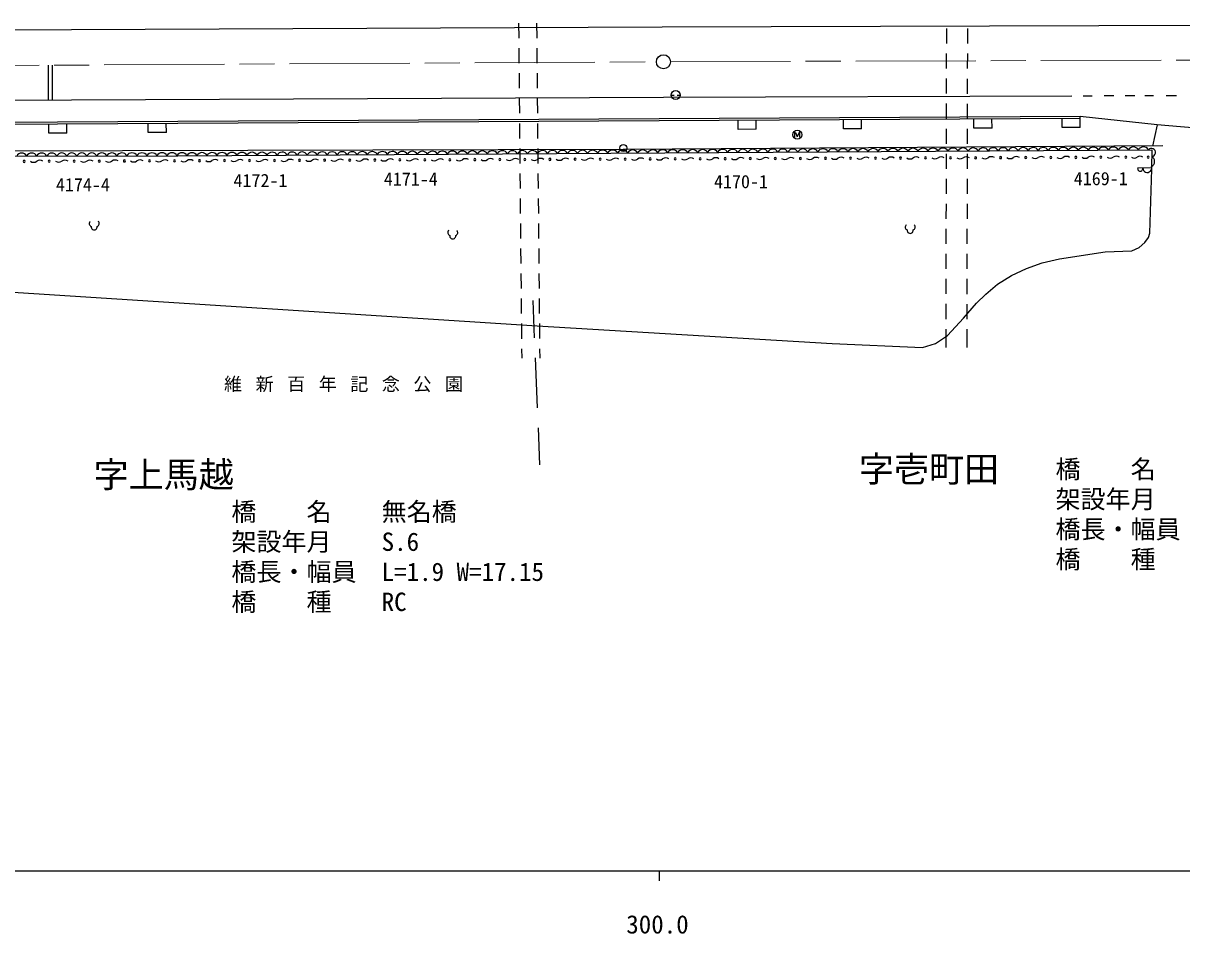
# Model space of a CAD drawing. Units: millimetres, scale not verified. Extents: x 40000 to 680000, y 20000 to 380000.
# Drawn here: x 304507 to 420200, y 198715 to 289636 of the extents above; entities that cross this region are included whole.
import ezdxf
from ezdxf.enums import TextEntityAlignment as Align

# ---------------------------------------------------------------- set-up
doc = ezdxf.new("R2010")
doc.units = ezdxf.units.MM
doc.header["$LTSCALE"] = 1000
doc.linetypes.add('CHAIN', pattern=[18.5, 12, -1.5, 3.5, -1.5])
for name, color, linetype, lineweight in [('M-BGD', 7, 'Continuous', 25), ('M-BMK', 2, 'CHAIN', 13), ('M-BMK-SRVR', 3, 'Continuous', 25), ('M-STR-STR1', 1, 'Continuous', 25), ('M-TTL-BAND', 7, 'Continuous', 25)]:
    doc.layers.add(name, color=color, linetype=linetype, lineweight=lineweight)
doc.styles.add('ＭＳ ゴシック', font='')
doc.styles.get('ＭＳ ゴシック').set_extended_font_data('MS Gothic')

msp = doc.modelspace()

# ---------------------------------------------------------------- linework, layer by layer
at = {"layer": 'M-BGD'}
for p, q in [((297195, 288933), (368316, 289259)), ((368316, 289259), (435668, 289463)), ((307041, 281938), (307021, 285435)), ((307441, 281940), (307421, 285437)), ((409232, 282344), (368451, 282213)), ((369203, 282452), (369503, 282452)), ((369803, 282452), (370103, 282452)), ((411263, 282363), (410338, 282360)), ((413424, 282370), (412456, 282367)), ((415506, 282377), (414551, 282374)), ((417382, 282383), (416505, 282380)), ((419664, 282391), (418624, 282387)), ((368451, 282213), (297209, 281894)), ((410058, 280317), (296944, 279702)), ((410059, 280117), (296945, 279502)), ((386425, 279089), (386420, 279989)), ((388225, 279099), (388220, 279999)), ((399448, 279160), (399443, 280060)), ((401248, 279170), (401243, 280070)), ((408264, 279208), (408259, 280108)), ((417737, 279495), (410058, 280317)), ((410059, 280117), (410058, 280317)), ((410064, 279218), (410059, 280117)), ((307082, 278657), (307077, 279557)), ((308882, 278667), (308877, 279567)), ((317004, 278711), (317000, 279611)), ((318804, 278721), (318800, 279621)), ((375894, 279032), (375889, 279932)), ((377694, 279041), (375894, 279032)), ((377694, 279041), (377689, 279941)), ((388225, 279099), (386425, 279089)), ((401248, 279170), (399448, 279160)), ((410064, 279218), (408264, 279208)), ((417737, 279495), (417284, 277349)), ((423204, 279015), (417737, 279495)), ((308882, 278667), (307082, 278657)), ((318804, 278721), (317004, 278711)), ((381558, 278265), (381558, 278734)), ((381558, 278734), (381609, 278734)), ((381609, 278734), (381805, 278282)), ((382001, 278734), (381805, 278282)), ((382053, 278734), (382001, 278734)), ((382053, 278265), (382053, 278734)), ((264013, 276777), (364407, 277061)), ((319943, 276398), (417200, 276991)), ((364407, 277061), (418307, 277413)), ((417200, 276991), (417178, 275207)), ((292190, 276343), (319943, 276398)), ((417178, 275207), (415789, 275152)), ((417022, 268668), (417205, 275062)), ((416886, 268247), (417022, 268668)), ((415197, 266919), (415955, 267255)), ((415955, 267255), (416513, 267751)), ((416513, 267751), (416886, 268247)), ((406259, 265702), (407997, 266124)), ((407997, 266124), (412540, 266807)), ((412540, 266807), (415197, 266919)), ((403180, 264436), (404707, 265143)), ((404707, 265143), (406259, 265702)), ((401801, 263591), (403180, 264436)), ((292592, 263486), (355833, 259422)), ((400634, 262587), (401801, 263591)), ((355577, 258229), (355421, 261942)), ((398384, 260196), (399703, 261668)), ((399703, 261668), (400634, 262587)), ((355833, 259422), (385290, 257650)), ((396799, 258451), (398384, 260196)), ((395590, 257664), (396799, 258451)), ((385290, 257650), (394318, 257244)), ((394318, 257244), (395590, 257664)), ((355872, 251235), (355661, 256231)), ((356112, 245524), (355956, 249237))]:
    msp.add_line(p, q, dxfattribs=at)
for centre, radius in [((369653, 282452), 450), ((381816, 278502), 450), ((364436, 277176), 350)]:
    msp.add_circle(centre, radius, dxfattribs=at)
for centre, radius, start, end in [((304364, 276101), 567, 28.18644, 152.04146), ((305364, 276103), 567, 28.18644, 152.04146), ((306364, 276105), 567, 28.18644, 152.04146), ((307364, 276107), 567, 28.18644, 152.04146), ((308364, 276109), 567, 28.18644, 152.04146), ((309364, 276111), 567, 28.18644, 152.04146), ((310364, 276113), 567, 28.18644, 152.04146), ((311364, 276115), 567, 28.18644, 152.04146), ((312364, 276117), 567, 28.18644, 152.04146), ((313364, 276119), 567, 28.18644, 152.04146), ((314364, 276121), 567, 28.18644, 152.04146), ((315364, 276123), 567, 28.18644, 152.04146), ((316364, 276125), 567, 28.18644, 152.04146), ((317364, 276127), 567, 28.18644, 152.04146), ((318364, 276129), 567, 28.18644, 152.04146), ((319364, 276131), 567, 28.18644, 152.04146), ((320365, 276134), 567, 28.48066, 152.18062), ((321365, 276140), 567, 28.42185, 152.27687), ((322365, 276147), 567, 28.42185, 152.27687), ((323365, 276153), 567, 28.42185, 152.27687), ((324365, 276159), 567, 28.42185, 152.27687), ((325365, 276165), 567, 28.42185, 152.27687), ((326365, 276171), 567, 28.42185, 152.27687), ((327365, 276177), 567, 28.42185, 152.27687), ((328365, 276183), 567, 28.42185, 152.27687), ((329365, 276189), 567, 28.42185, 152.27687), ((330365, 276195), 567, 28.42185, 152.27687), ((331365, 276201), 567, 28.42185, 152.27687), ((332365, 276208), 567, 28.42185, 152.27687), ((333365, 276214), 567, 28.42185, 152.27687), ((334365, 276220), 567, 28.42185, 152.27687), ((335365, 276226), 567, 28.42185, 152.27687), ((336365, 276232), 567, 28.42185, 152.27687), ((337365, 276238), 567, 28.42185, 152.27687), ((338365, 276244), 567, 28.42185, 152.27687), ((339365, 276250), 567, 28.42185, 152.27687), ((340364, 276256), 567, 28.42185, 152.27687), ((341364, 276262), 567, 28.42185, 152.27687), ((342364, 276269), 567, 28.42185, 152.27687), ((343364, 276275), 567, 28.42185, 152.27687), ((344364, 276281), 567, 28.42185, 152.27687), ((345364, 276287), 567, 28.42185, 152.27687), ((346364, 276293), 567, 28.42185, 152.27687), ((347364, 276299), 567, 28.42185, 152.27687), ((348364, 276305), 567, 28.42185, 152.27687), ((349364, 276311), 567, 28.42185, 152.27687), ((350364, 276317), 567, 28.42185, 152.27687), ((351364, 276323), 567, 28.42185, 152.27687), ((352364, 276329), 567, 28.42185, 152.27687), ((353364, 276336), 567, 28.42185, 152.27687), ((354364, 276342), 567, 28.42185, 152.27687), ((355364, 276348), 567, 28.42185, 152.27687), ((356364, 276354), 567, 28.42185, 152.27687), ((357364, 276360), 567, 28.42185, 152.27687), ((358364, 276366), 567, 28.42185, 152.27687), ((359364, 276372), 567, 28.42185, 152.27687), ((360364, 276378), 567, 28.42185, 152.27687), ((361364, 276384), 567, 28.42185, 152.27687), ((362364, 276390), 567, 28.42185, 152.27687), ((363364, 276397), 567, 28.42185, 152.27687), ((364364, 276403), 567, 28.42185, 152.27687), ((365364, 276409), 567, 28.42185, 152.27687), ((366364, 276415), 567, 28.42185, 152.27687), ((367364, 276421), 567, 28.42185, 152.27687), ((368364, 276427), 567, 28.42185, 152.27687), ((369364, 276433), 567, 28.42185, 152.27687), ((370364, 276439), 567, 28.42185, 152.27687), ((371364, 276445), 567, 28.42185, 152.27687), ((372364, 276451), 567, 28.42185, 152.27687), ((373364, 276458), 567, 28.42185, 152.27687), ((374364, 276464), 567, 28.42185, 152.27687), ((375364, 276470), 567, 28.42185, 152.27687), ((376364, 276476), 567, 28.42185, 152.27687), ((377364, 276482), 567, 28.42185, 152.27687), ((378364, 276488), 567, 28.42185, 152.27687), ((379364, 276494), 567, 28.42185, 152.27687), ((380364, 276500), 567, 28.42185, 152.27687), ((381364, 276506), 567, 28.42185, 152.27687), ((382364, 276512), 567, 28.42185, 152.27687), ((383364, 276518), 567, 28.42185, 152.27687), ((384364, 276525), 567, 28.42185, 152.27687), ((385364, 276531), 567, 28.42185, 152.27687), ((386364, 276537), 567, 28.42185, 152.27687), ((387364, 276543), 567, 28.42185, 152.27687), ((388364, 276549), 567, 28.42185, 152.27687), ((389364, 276555), 567, 28.42185, 152.27687), ((390364, 276561), 567, 28.42185, 152.27687), ((391364, 276567), 567, 28.42185, 152.27687), ((392364, 276573), 567, 28.42185, 152.27687), ((393363, 276579), 567, 28.42185, 152.27687), ((394363, 276586), 567, 28.42185, 152.27687), ((395363, 276592), 567, 28.42185, 152.27687), ((396363, 276598), 567, 28.42185, 152.27687), ((397363, 276604), 567, 28.42185, 152.27687), ((398363, 276610), 567, 28.42185, 152.27687), ((399363, 276616), 567, 28.42185, 152.27687), ((400363, 276622), 567, 28.42185, 152.27687), ((401363, 276628), 567, 28.42185, 152.27687), ((402363, 276634), 567, 28.42185, 152.27687), ((403363, 276640), 567, 28.42185, 152.27687), ((404363, 276647), 567, 28.42185, 152.27687), ((405363, 276653), 567, 28.42185, 152.27687), ((406363, 276659), 567, 28.42185, 152.27687), ((407363, 276665), 567, 28.42185, 152.27687), ((408363, 276671), 567, 28.42185, 152.27687), ((409363, 276677), 567, 28.42185, 152.27687), ((410363, 276683), 567, 28.42185, 152.27687), ((411363, 276689), 567, 28.42185, 152.27687), ((412363, 276695), 567, 28.42185, 152.27687), ((413363, 276701), 567, 28.42185, 152.27687), ((414363, 276708), 567, 28.42185, 152.27687), ((415363, 276714), 567, 28.42185, 152.27687), ((416363, 276720), 567, 28.42185, 152.27687), ((417169, 276731), 401, 273.36149, 139.93259), ((304611, 275841), 100, 0, 180), ((304611, 275841), 100, 180, 0), ((305547, 276283), 538, 234.72793, 305.70662), ((306175, 275409), 538, 54.72793, 125.70662), ((307111, 275850), 100, 0, 180), ((307111, 275850), 100, 180, 0), ((308047, 276292), 538, 234.72793, 305.70662), ((308675, 275418), 538, 54.72793, 125.70662), ((309611, 275860), 100, 0, 180), ((309611, 275860), 100, 180, 0), ((310547, 276302), 538, 234.72793, 305.70662), ((311175, 275428), 538, 54.72793, 125.70662), ((312111, 275869), 100, 0, 180), ((312111, 275869), 100, 180, 0), ((313047, 276311), 538, 234.72793, 305.70662), ((313675, 275437), 538, 54.72793, 125.70662), ((314611, 275879), 100, 0, 180), ((314611, 275879), 100, 180, 0), ((315547, 276321), 538, 234.72793, 305.70662), ((316175, 275447), 538, 54.72793, 125.70662), ((317111, 275888), 100, 0, 180), ((317111, 275888), 100, 180, 0), ((318047, 276330), 538, 234.72793, 305.70662), ((318675, 275456), 538, 54.72793, 125.70662), ((319611, 275898), 100, 0, 180), ((319611, 275898), 100, 180, 0), ((320547, 276340), 538, 234.72793, 305.70662), ((321175, 275466), 538, 54.72793, 125.70662), ((322111, 275907), 100, 0, 180), ((322111, 275907), 100, 180, 0), ((323047, 276349), 538, 234.72793, 305.70662), ((323675, 275475), 538, 54.72793, 125.70662), ((324611, 275917), 100, 0, 180), ((324611, 275917), 100, 180, 0), ((325547, 276359), 538, 234.72793, 305.70662), ((326175, 275484), 538, 54.72793, 125.70662), ((327111, 275926), 100, 0, 180), ((327111, 275926), 100, 180, 0), ((328047, 276368), 538, 234.72793, 305.70662), ((328675, 275494), 538, 54.72793, 125.70662), ((329611, 275936), 100, 0, 180), ((329611, 275936), 100, 180, 0), ((330547, 276378), 538, 234.72793, 305.70662), ((331175, 275503), 538, 54.72793, 125.70662), ((332111, 275945), 100, 0, 180), ((332111, 275945), 100, 180, 0), ((333047, 276387), 538, 234.72793, 305.70662), ((333675, 275513), 538, 54.72793, 125.70662), ((334611, 275955), 100, 0, 180), ((334611, 275955), 100, 180, 0), ((335547, 276397), 538, 234.72793, 305.70662), ((336175, 275522), 538, 54.72793, 125.70662), ((337111, 275964), 100, 0, 180), ((337111, 275964), 100, 180, 0), ((338047, 276406), 538, 234.72793, 305.70662), ((338675, 275532), 538, 54.72793, 125.70662), ((339611, 275974), 100, 0, 180), ((339611, 275974), 100, 180, 0), ((340547, 276416), 538, 234.72793, 305.70662), ((341175, 275541), 538, 54.72793, 125.70662), ((342111, 275983), 100, 0, 180), ((342111, 275983), 100, 180, 0), ((343047, 276425), 538, 234.72793, 305.70662), ((343675, 275551), 538, 54.72793, 125.70662), ((344611, 275993), 100, 0, 180), ((344611, 275993), 100, 180, 0), ((345547, 276435), 538, 234.72793, 305.70662), ((346175, 275560), 538, 54.72793, 125.70662), ((347111, 276002), 100, 0, 180), ((347111, 276002), 100, 180, 0), ((348047, 276444), 538, 234.72793, 305.70662), ((348675, 275570), 538, 54.72793, 125.70662), ((349611, 276012), 100, 0, 180), ((349611, 276012), 100, 180, 0), ((350547, 276453), 538, 234.72793, 305.70662), ((351175, 275579), 538, 54.72793, 125.70662), ((352111, 276021), 100, 0, 180), ((352111, 276021), 100, 180, 0), ((353047, 276463), 538, 234.72793, 305.70662), ((353675, 275589), 538, 54.72793, 125.70662), ((354611, 276031), 100, 0, 180), ((354611, 276031), 100, 180, 0), ((355547, 276472), 538, 234.72793, 305.70662), ((356175, 275598), 538, 54.72793, 125.70662), ((357111, 276040), 100, 0, 180), ((357111, 276040), 100, 180, 0), ((358047, 276482), 538, 234.72793, 305.70662), ((358675, 275608), 538, 54.72793, 125.70662), ((359611, 276050), 100, 0, 180), ((359611, 276050), 100, 180, 0), ((360547, 276491), 538, 234.72793, 305.70662), ((361175, 275617), 538, 54.72793, 125.70662), ((362111, 276059), 100, 0, 180), ((362111, 276059), 100, 180, 0), ((363047, 276501), 538, 234.72793, 305.70662), ((363675, 275627), 538, 54.72793, 125.70662), ((364611, 276069), 100, 0, 180), ((364611, 276069), 100, 180, 0), ((365547, 276510), 538, 234.72793, 305.70662), ((366175, 275636), 538, 54.72793, 125.70662), ((367111, 276078), 100, 0, 180), ((367111, 276078), 100, 180, 0), ((368047, 276520), 538, 234.72793, 305.70662), ((368675, 275646), 538, 54.72793, 125.70662), ((369611, 276087), 100, 0, 180), ((369611, 276087), 100, 180, 0), ((370547, 276529), 538, 234.72793, 305.70662), ((371175, 275655), 538, 54.72793, 125.70662), ((372111, 276097), 100, 0, 180), ((372111, 276097), 100, 180, 0), ((373047, 276539), 538, 234.72793, 305.70662), ((373675, 275665), 538, 54.72793, 125.70662), ((374611, 276106), 100, 0, 180), ((374611, 276106), 100, 180, 0), ((375547, 276548), 538, 234.72793, 305.70662), ((376175, 275674), 538, 54.72793, 125.70662), ((377111, 276116), 100, 0, 180), ((377111, 276116), 100, 180, 0), ((378047, 276558), 538, 234.72793, 305.70662), ((378675, 275684), 538, 54.72793, 125.70662), ((379611, 276125), 100, 0, 180), ((379611, 276125), 100, 180, 0), ((380547, 276567), 538, 234.72793, 305.70662), ((381175, 275693), 538, 54.72793, 125.70662), ((382111, 276135), 100, 0, 180), ((382111, 276135), 100, 180, 0), ((383047, 276577), 538, 234.72793, 305.70662), ((383675, 275703), 538, 54.72793, 125.70662), ((384611, 276144), 100, 0, 180), ((384611, 276144), 100, 180, 0), ((385546, 276586), 538, 234.72793, 305.70662), ((386175, 275712), 538, 54.72793, 125.70662), ((387111, 276154), 100, 0, 180), ((387111, 276154), 100, 180, 0), ((388046, 276596), 538, 234.72793, 305.70662), ((388675, 275722), 538, 54.72793, 125.70662), ((389611, 276163), 100, 0, 180), ((389611, 276163), 100, 180, 0), ((390546, 276605), 538, 234.72793, 305.70662), ((391175, 275731), 538, 54.72793, 125.70662), ((392111, 276173), 100, 0, 180), ((392111, 276173), 100, 180, 0), ((393046, 276615), 538, 234.72793, 305.70662), ((393675, 275740), 538, 54.72793, 125.70662), ((394611, 276182), 100, 0, 180), ((394611, 276182), 100, 180, 0), ((395546, 276624), 538, 234.72793, 305.70662), ((396175, 275750), 538, 54.72793, 125.70662), ((397111, 276192), 100, 0, 180), ((397111, 276192), 100, 180, 0), ((398046, 276634), 538, 234.72793, 305.70662), ((398675, 275759), 538, 54.72793, 125.70662), ((399611, 276201), 100, 0, 180), ((399611, 276201), 100, 180, 0), ((400546, 276643), 538, 234.72793, 305.70662), ((401175, 275769), 538, 54.72793, 125.70662), ((402111, 276211), 100, 0, 180), ((402111, 276211), 100, 180, 0), ((403046, 276653), 538, 234.72793, 305.70662), ((403675, 275778), 538, 54.72793, 125.70662), ((404611, 276220), 100, 0, 180), ((404611, 276220), 100, 180, 0), ((405546, 276662), 538, 234.72793, 305.70662), ((406175, 275788), 538, 54.72793, 125.70662), ((407110, 276230), 100, 0, 180), ((407110, 276230), 100, 180, 0), ((408046, 276672), 538, 234.72793, 305.70662), ((408675, 275797), 538, 54.72793, 125.70662), ((409610, 276239), 100, 0, 180), ((409610, 276239), 100, 180, 0), ((410546, 276681), 538, 234.72793, 305.70662), ((411175, 275807), 538, 54.72793, 125.70662), ((412110, 276249), 100, 0, 180), ((412110, 276249), 100, 180, 0), ((413046, 276690), 538, 234.72793, 305.70662), ((413675, 275816), 538, 54.72793, 125.70662), ((414610, 276258), 100, 0, 180), ((414610, 276258), 100, 180, 0), ((415455, 276599), 438, 230.72161, 309.71294), ((416015, 275925), 438, 50.72161, 129.71294), ((416849, 276267), 100, 0, 180), ((416849, 276267), 100, 180, 0), ((416919, 275834), 567, 297.36467, 61.2197), ((416047, 275122), 260, 173.39008, 11.15165), ((416753, 275183), 451, 181.39007, 19.05812), ((311406, 269626), 300, 131.41945, 251.14243), ((311806, 269626), 300, 288.85757, 48.58055), ((311606, 269301), 300, 172.14016, 7.85984), ((347198, 268721), 300, 131.41945, 251.14243), ((347398, 268396), 300, 172.14016, 7.85984), ((347598, 268721), 300, 288.85757, 48.58055), ((392883, 269271), 300, 131.41945, 251.14243), ((393083, 268946), 300, 172.14016, 7.85984), ((393283, 269271), 300, 288.85757, 48.58055)]:
    msp.add_arc(centre, radius, start, end, dxfattribs=at)
at = {"layer": 'M-BMK'}
for p, q in [((294102, 285361), (367740, 285779)), ((369138, 285785), (468058, 286090))]:
    msp.add_line(p, q, dxfattribs=at)
at = {"layer": 'M-BMK-SRVR'}
msp.add_circle((368439, 285783), 699, dxfattribs=at)
at = {"layer": 'M-STR-STR1'}
for p, q in [((353971, 289635), (353985, 288135)), ((355771, 289636), (355785, 288136)), ((396689, 289100), (396686, 287600)), ((398789, 289095), (398786, 287595)), ((353994, 287135), (354008, 285635)), ((355794, 287136), (355808, 285636)), ((396684, 286600), (396681, 285100)), ((398784, 286595), (398781, 285095)), ((354017, 284635), (354031, 283135)), ((355818, 284636), (355832, 283136)), ((396679, 284100), (396676, 282600)), ((398779, 284095), (398776, 282595)), ((354041, 282135), (354055, 280635)), ((355841, 282136), (355855, 280636)), ((396674, 281600), (396671, 280100)), ((398774, 281595), (398771, 280095)), ((354064, 279635), (354078, 278135)), ((355864, 279636), (355878, 278136)), ((396669, 279100), (396666, 277600)), ((398769, 279095), (398766, 277595)), ((354088, 277135), (354102, 275635)), ((355888, 277136), (355902, 275636)), ((396664, 276600), (396661, 275100)), ((398764, 276595), (398761, 275095)), ((354111, 274635), (354125, 273136)), ((355911, 274636), (355925, 273136)), ((396659, 274100), (396656, 272600)), ((398759, 274095), (398756, 272595)), ((354134, 272136), (354149, 270636)), ((355935, 272136), (355949, 270637)), ((396654, 271600), (396651, 270100)), ((398754, 271595), (398751, 270095)), ((354158, 269636), (354172, 268136)), ((355958, 269637), (355972, 268137)), ((396649, 269100), (396646, 267600)), ((398749, 269095), (398746, 267595)), ((354181, 267136), (354195, 265636)), ((355981, 267137), (355995, 265637)), ((396644, 266600), (396641, 265100)), ((398744, 266595), (398741, 265095)), ((354205, 264636), (354219, 263136)), ((356005, 264637), (356019, 263137)), ((396639, 264100), (396636, 262600)), ((398739, 264095), (398736, 262595)), ((354228, 262136), (354242, 260636)), ((356028, 262137), (356042, 260637)), ((396634, 261600), (396631, 260100)), ((398734, 261595), (398731, 260095)), ((354251, 259636), (354266, 258136)), ((356052, 259637), (356066, 258137)), ((396629, 259100), (396625, 257244)), ((398729, 259095), (398725, 257240)), ((354275, 257136), (354284, 256184)), ((356075, 257137), (356084, 256200))]:
    msp.add_line(p, q, dxfattribs=at)
at = {"layer": 'M-TTL-BAND'}
for p, q in [((40000, 205000), (579000, 205000)), ((368000, 205000), (368000, 204000))]:
    msp.add_line(p, q, dxfattribs=at)

# ---------------------------------------------------------------- texts
at = {"layer": 'M-BGD', "style": 'ＭＳ ゴシック'}
for s, height, p in [('4172-1', 1320, (325507, 273931)), ('4171-4', 1320, (340520, 274076)), ('4170-1', 1320, (373487, 273818)), ('4169-1', 1320, (409412, 274121)), ('4174-4', 1320, (307775, 273507)), ('字壱町田', 2566, (387957, 245114)), ('字上馬越', 2566, (311540, 244560)), ('橋\u3000\u3000名\u3000\u3000無名橋', 1833, (407589, 245110)), ('架設年月\u3000\u3000S.6', 1833, (407589, 242110)), ('橋\u3000\u3000名\u3000\u3000無名橋', 1833, (325300, 240863)), ('橋長・幅員\u3000L=1.9 W=17.3', 1833, (407589, 239110)), ('架設年月\u3000\u3000S.6', 1833, (325300, 237863)), ('橋\u3000\u3000種\u3000\u3000RC', 1833, (407589, 236110)), ('橋長・幅員\u3000L=1.9 W=17.15', 1833, (325300, 234863)), ('橋\u3000\u3000種\u3000\u3000RC', 1833, (325300, 231863))]:
    msp.add_text(s, height=height, dxfattribs=at).set_placement(p, align=Align.MIDDLE_LEFT)
at = {"layer": 'M-BGD', "insert": (324567, 253526), "char_height": 1320, "attachment_point": 4, "style": 'ＭＳ ゴシック'}
msp.add_mtext('\\T1.75;維新百年記念公園', dxfattribs=at)
at = {"layer": 'M-TTL-BAND', "style": 'ＭＳ ゴシック'}
msp.add_text('300.0', height=1833, dxfattribs=at).set_placement((367844, 198195), align=Align.BOTTOM_CENTER)

doc.saveas('drawing.dxf')
